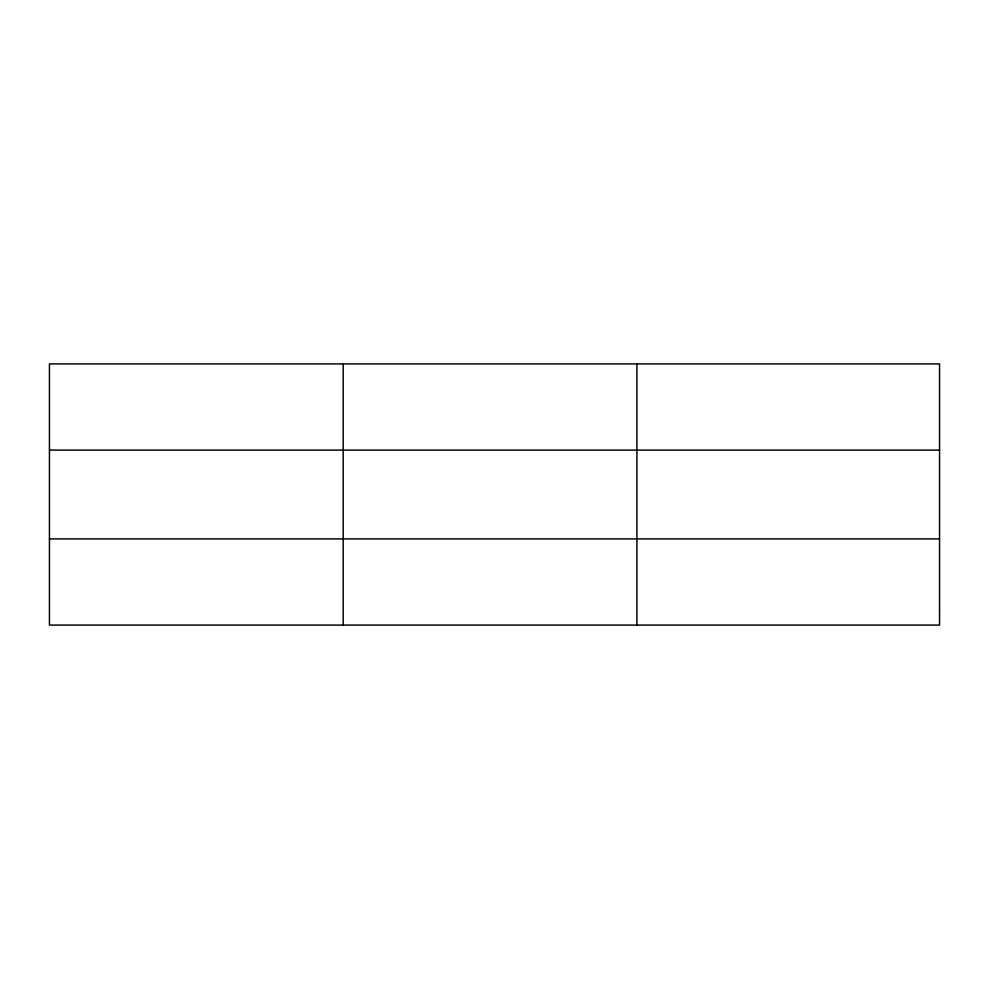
<?xml version="1.0" encoding="UTF-8"?>
<svg xmlns="http://www.w3.org/2000/svg" width="989" height="989" viewBox="0 0 989 989"><rect width="100%" height="100%" fill="white"/><g stroke="black" fill="none" stroke-linecap="round" stroke-linejoin="round"><path stroke-width="1.48" d="M343.183 625.085L343.183 363.915M636.916 625.085L636.916 363.915M49.45 450.106L939.55 450.106M49.45 538.894L939.55 538.894M939.55 610.72L939.55 625.085L49.45 625.085L49.45 363.915L939.55 363.915L939.55 610.72"/></g></svg>
